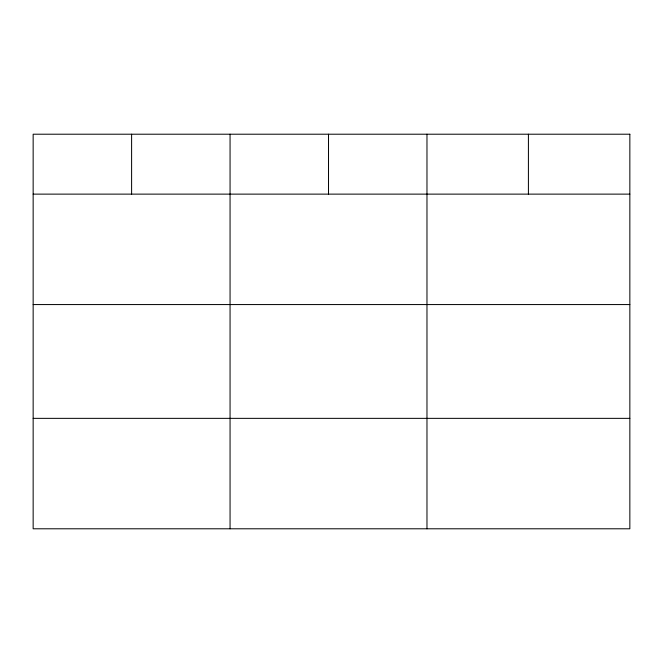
<?xml version="1.0" encoding="UTF-8"?>
<svg xmlns="http://www.w3.org/2000/svg" width="663" height="663" viewBox="0 0 663 663"><rect width="100%" height="100%" fill="white"/><g stroke="black" fill="none" stroke-linecap="round" stroke-linejoin="round"><path stroke-width="0.99" d="M33.15 194.126L629.85 194.126M33.15 304.566L629.85 304.566M33.15 418.353L629.85 418.353M528.411 134.208L528.411 194.126M426.972 134.208L426.972 528.792M328.516 134.208L328.516 194.126M230.061 134.208L230.061 528.792M131.606 134.208L131.606 194.126M629.85 134.208L33.15 134.208L33.15 528.792L629.85 528.792L629.85 134.208"/></g></svg>
